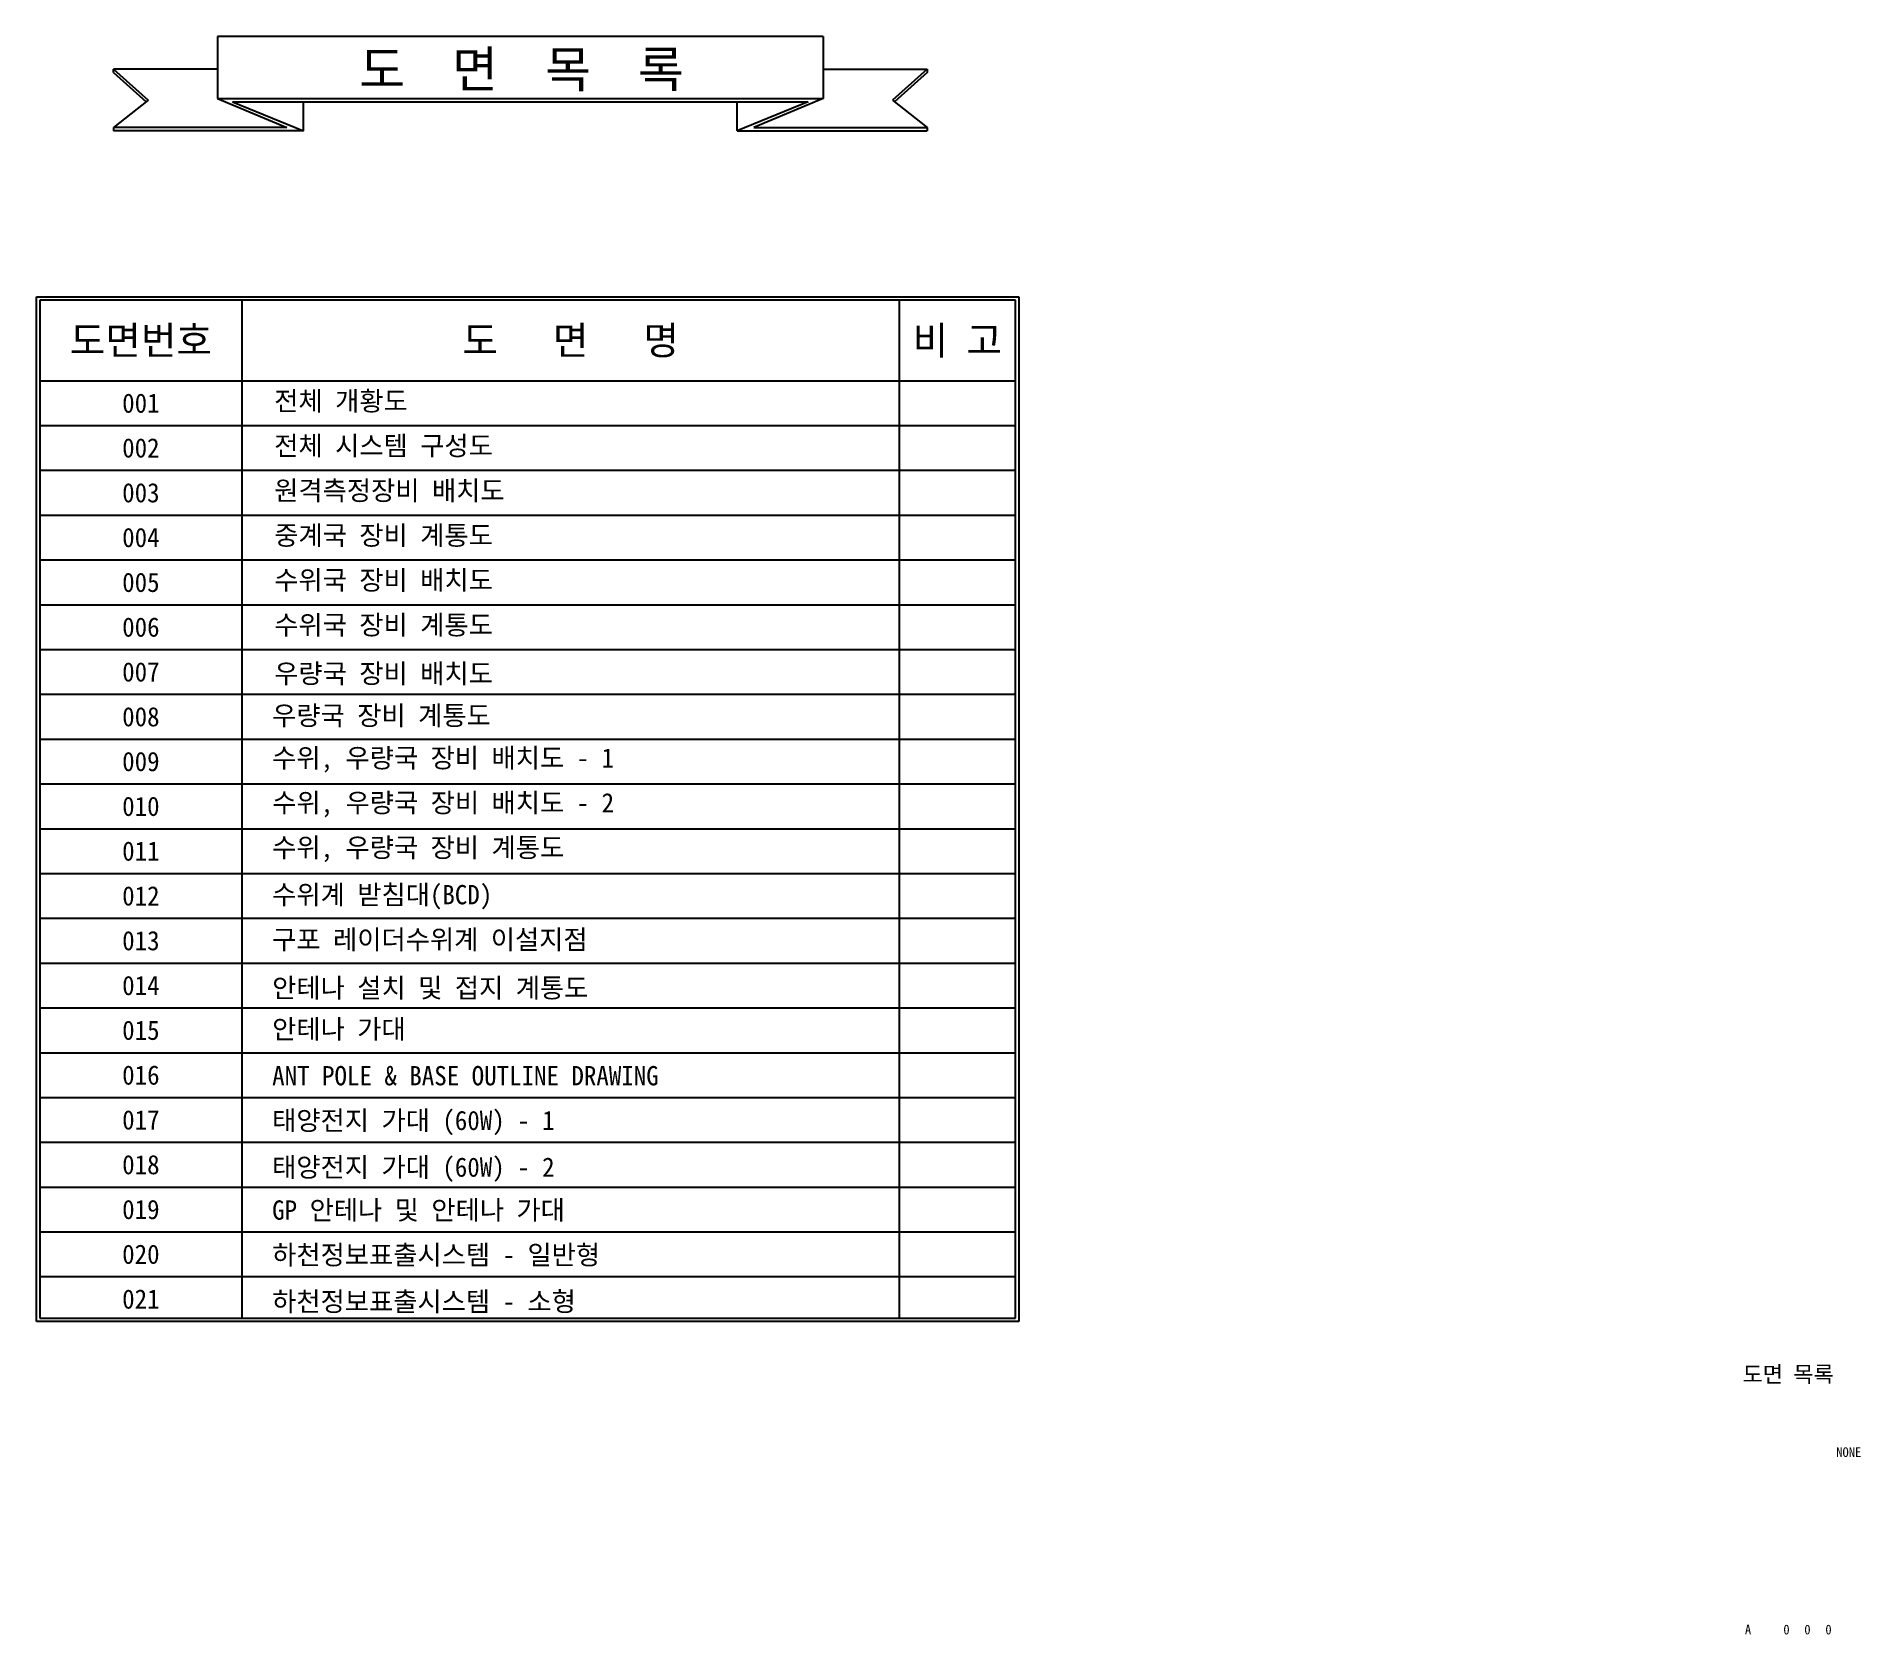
# Model space of a CAD drawing. Header units: millimetres. Extents: x 117 to 401, y 14 to 262.
import ezdxf
from ezdxf.enums import TextEntityAlignment as Align

# ---------------------------------------------------------------- set-up
doc = ezdxf.new("R2010")
doc.units = ezdxf.units.MM
doc.layers.get('0').update_dxf_attribs({"linetype": 'CONTINUOUS'})
doc.layers.add('line', color=7, linetype='CONTINUOUS')
doc.layers.add('txt', color=7, linetype='CONTINUOUS')
doc.styles.add('style', font='')
doc.styles.add('style1', font='')
doc.styles.get('style').set_extended_font_data('GulimChe')
doc.styles.get('style1').set_extended_font_data('GulimChe')

msp = doc.modelspace()

# ---------------------------------------------------------------- linework, layer by layer
at = {"layer": 'line'}
for p, q in [((239.78, 261.99), (145.6, 261.99)), ((145.6, 261.99), (145.6, 252.36)), ((239.78, 261.99), (239.78, 252.36)), ((129.43, 256.91), (134.82, 252.09)), ((145.6, 256.91), (129.43, 256.91)), ((129.43, 256.37), (134.5, 251.83)), ((239.78, 256.91), (255.95, 256.91)), ((255.95, 256.91), (250.57, 252.09)), ((255.95, 256.37), (250.89, 251.83)), ((255.95, 256.91), (255.95, 256.37)), ((134.82, 252.09), (129.43, 247.83)), ((145.6, 252.36), (239.78, 252.36)), ((145.6, 252.36), (156.37, 247.83)), ((147.92, 251.85), (237.46, 251.85)), ((147.92, 251.85), (158.98, 247.3)), ((158.98, 247.3), (158.98, 251.85)), ((237.46, 251.85), (226.4, 247.3)), ((226.4, 247.3), (226.4, 251.85)), ((239.78, 252.36), (229.01, 247.83)), ((250.57, 252.09), (255.95, 247.83)), ((156.37, 247.83), (129.43, 247.83)), ((129.43, 247.83), (129.43, 247.3)), ((158.98, 247.3), (129.43, 247.3)), ((226.4, 247.3), (255.95, 247.3)), ((229.01, 247.83), (255.95, 247.83)), ((255.95, 247.83), (255.95, 247.3)), ((117.46, 221.52), (270.19, 221.52)), ((117.46, 62.19), (117.46, 221.52)), ((270.19, 221.52), (270.19, 62.19)), ((269.67, 221), (117.97, 221)), ((117.97, 221), (117.97, 62.7)), ((149.41, 221), (149.41, 62.7)), ((251.61, 221), (251.61, 62.7)), ((269.67, 62.7), (269.67, 221)), ((117.97, 208.47), (269.67, 208.47)), ((117.97, 201.5), (269.67, 201.5)), ((117.97, 194.54), (269.67, 194.54)), ((117.97, 187.57), (269.67, 187.57)), ((117.97, 187.57), (269.67, 187.57)), ((117.97, 180.6), (269.67, 180.6)), ((117.97, 173.64), (269.67, 173.64)), ((117.97, 166.67), (269.67, 166.67)), ((117.97, 159.71), (269.67, 159.71)), ((117.97, 152.74), (269.67, 152.74)), ((117.97, 145.78), (269.67, 145.78)), ((117.97, 138.81), (269.67, 138.81)), ((117.97, 131.84), (269.67, 131.84)), ((117.97, 124.88), (269.67, 124.88)), ((117.97, 117.91), (269.67, 117.91)), ((117.97, 110.95), (269.67, 110.95)), ((117.97, 103.98), (269.67, 103.98)), ((117.97, 97.02), (269.67, 97.02)), ((117.97, 90.05), (269.67, 90.05)), ((117.97, 83.09), (269.67, 83.09)), ((117.97, 76.12), (269.67, 76.12)), ((117.97, 69.15), (269.67, 69.15)), ((117.97, 62.7), (269.67, 62.7)), ((117.97, 62.7), (269.67, 62.7)), ((270.19, 62.19), (117.46, 62.19))]:
    msp.add_line(p, q, dxfattribs=at)
at = {"layer": 'line', "color": 0}
msp.add_line((129.43, 256.37), (129.43, 256.91), dxfattribs=at)

# ---------------------------------------------------------------- texts
at = {"style": 'style1'}
for s, p in [('NONE', (399.24, 41.86)), ('A', (383.58, 14.28)), ('0', (389.56, 14.28)), ('0', (392.82, 14.28)), ('0', (396.09, 14.28))]:
    msp.add_text(s, height=1.5, dxfattribs=at).set_placement(p, align=Align.MIDDLE_CENTER)
at = {"insert": (389.82, 53.85), "char_height": 2.5, "width": 34.7927, "attachment_point": 5, "style": 'style'}
msp.add_mtext('도면 목록', dxfattribs=at)
at = {"layer": 'txt', "linetype": 'Continuous', "style": 'style1'}
msp.add_text('도  면  목  록', height=5.67, dxfattribs=at).set_placement((192.87, 254.05), align=Align.CENTER)
for s, height, p in [('도면번호', 4.41, (133.69, 214.74)), ('도   면   명', 4.41, (200.51, 214.74)), ('비 고', 4.41, (260.64, 214.74)), ('001', 3, (133.69, 204.98)), ('002', 3, (133.69, 198.02)), ('003', 3, (133.69, 191.05)), ('004', 3, (133.69, 184.09)), ('005', 3, (133.69, 177.12)), ('006', 3, (133.69, 170.16)), ('007', 3, (133.69, 163.19)), ('008', 3, (133.69, 156.22)), ('009', 3, (133.69, 149.26)), ('010', 3, (133.69, 142.29)), ('011', 3, (133.69, 135.33)), ('012', 3, (133.69, 128.36)), ('013', 3, (133.69, 121.4)), ('014', 3, (133.69, 114.43)), ('015', 3, (133.69, 107.47)), ('016', 3, (133.69, 100.5)), ('017', 3, (133.69, 93.53)), ('018', 3, (133.69, 86.57)), ('019', 3, (133.69, 79.6)), ('020', 3, (133.69, 72.64)), ('021', 3, (133.69, 65.67))]:
    msp.add_text(s, height=height, dxfattribs=at).set_placement(p, align=Align.MIDDLE_CENTER)
for s, p in [('전체 개황도', (154.42, 203.82)), ('전체 시스템 구성도', (154.42, 196.86)), ('원격측정장비 배치도', (154.42, 189.89)), ('중계국 장비 계통도', (154.42, 182.93)), ('수위국 장비 배치도', (154.42, 175.96)), ('수위국 장비 계통도', (154.42, 168.99)), ('우량국 장비 배치도', (154.42, 161.44)), ('우량국 장비 계통도', (154.1, 154.91)), ('수위, 우량국 장비 배치도 - 1', (154.1, 148.31)), ('수위, 우량국 장비 배치도 - 2', (154.11, 141.34)), ('수위, 우량국 장비 계통도', (154.1, 134.38)), ('수위계 받침대(BCD)', (154.1, 127.05)), ('구포 레이더수위계 이설지점', (154.1, 120.08)), ('안테나 설치 및 접지 계통도', (154.1, 112.55)), ('안테나 가대', (154.1, 106.15)), ('ANT POLE & BASE OUTLINE DRAWING', (154.1, 98.9)), ('태양전지 가대 (60W) - 1', (154.1, 91.94)), ('태양전지 가대 (60W) - 2', (154.1, 84.68)), ('GP 안테나 및 안테나 가대', (154.1, 78.01)), ('하천정보표출시스템 - 일반형', (154.1, 71.04)), ('하천정보표출시스템 - 소형', (154.1, 63.79))]:
    msp.add_text(s, height=3, dxfattribs=at).set_placement(p)

doc.saveas('drawing.dxf')
